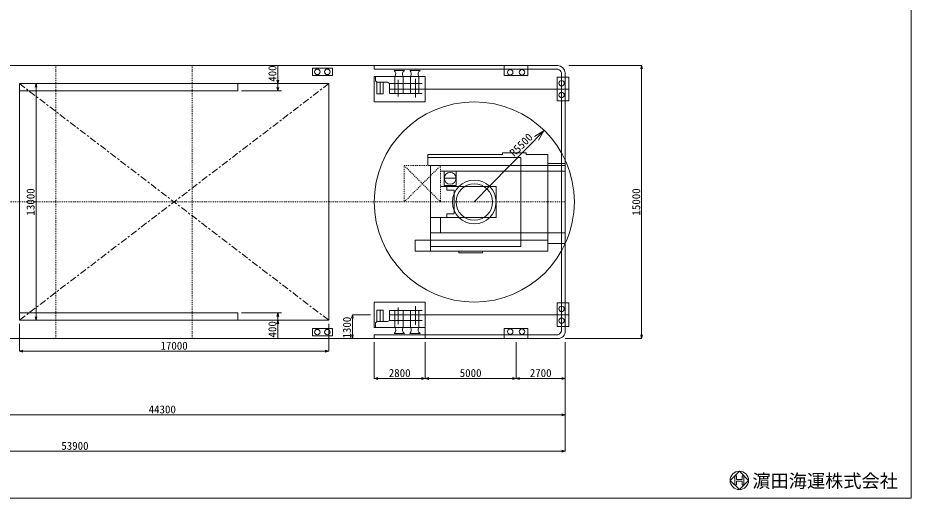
# Model space of a CAD drawing. Units: millimetres on the paper, scale 1:200. Extents: x 12 to 407, y 8 to 286.
# Drawn here: x 161.4 to 406.9, y 7.8 to 139.8 of the extents above; entities that cross this region are included whole.
import ezdxf
from ezdxf.enums import TextEntityAlignment as Align

# ---------------------------------------------------------------- set-up
doc = ezdxf.new("R2010")
doc.units = ezdxf.units.MM
doc.linetypes.add('USER1', pattern=[0.5, 0.25, -0.25])
doc.linetypes.add('USER2', pattern=[3.501, 1.842, -0.553, 0.553, -0.553])
doc.layers.add('画層0', color=7, linetype='Continuous', lineweight=13)
doc.styles.add('ＭＳ ゴシック', font='')
doc.styles.get('ＭＳ ゴシック').set_extended_font_data('MS Gothic')

msp = doc.modelspace()

# ---------------------------------------------------------------- linework, layer by layer
at = {"layer": '画層0'}
for p, q in [((406.925, 285.594), (406.925, 7.839)), ((309.861, 126.716), (118.598, 126.716)), ((232.861, 121.716), (232.861, 126.716)), ((247.861, 125.966), (242.361, 125.966)), ((242.361, 125.966), (242.361, 123.966)), ((247.861, 125.966), (247.861, 123.966)), ((259.361, 125.716), (259.361, 126.716)), ((309.861, 125.716), (259.361, 125.716)), ((264.838, 125.317), (267.712, 125.317)), ((269.137, 125.317), (272.011, 125.317)), ((295.111, 123.966), (295.111, 126.716)), ((301.611, 123.966), (301.611, 126.716)), ((312.861, 126.716), (332.861, 126.716)), ((332.861, 126.716), (332.602, 125.75)), ((332.861, 51.716), (332.861, 126.716)), ((332.861, 126.716), (333.12, 125.75)), ((247.861, 123.966), (242.361, 123.966)), ((273.361, 123.716), (259.361, 123.716)), ((259.361, 123.716), (259.361, 116.716)), ((259.721, 122.454), (259.721, 123.716)), ((265.034, 119.053), (265.034, 123.716)), ((265.918, 118.217), (265.918, 122.762)), ((267.294, 119.053), (267.294, 123.716)), ((269.333, 121.804), (269.333, 123.716)), ((270.684, 117.873), (270.684, 123.008)), ((271.618, 121.804), (271.618, 123.716)), ((273.361, 123.716), (273.361, 116.716)), ((301.611, 123.966), (295.111, 123.966)), ((312.861, 123.466), (309.611, 123.466)), ((309.611, 123.466), (309.611, 116.966)), ((310.861, 124.695), (310.861, 53.716)), ((311.861, 124.716), (311.861, 53.581)), ((312.861, 123.466), (312.861, 116.966)), ((161.861, 121.716), (161.861, 56.716)), ((246.861, 121.716), (161.861, 121.716)), ((161.861, 121.716), (166.413, 121.716)), ((166.413, 121.716), (166.154, 120.75)), ((166.413, 121.716), (166.413, 56.716)), ((166.413, 121.716), (166.672, 120.75)), ((221.861, 121.716), (221.861, 119.716)), ((221.861, 121.716), (230.045, 121.716)), ((232.861, 121.716), (232.602, 122.682)), ((232.861, 119.716), (232.602, 120.682)), ((232.861, 121.716), (233.12, 122.682)), ((232.861, 119.716), (232.861, 121.716)), ((232.861, 119.716), (233.12, 120.682)), ((246.861, 121.716), (246.861, 56.716)), ((260.047, 122.099), (259.721, 122.454)), ((260.047, 122.099), (262.995, 122.099)), ((260.047, 118.905), (260.047, 122.099)), ((260.956, 118.905), (260.956, 122.099)), ((261.865, 118.905), (261.865, 122.099)), ((263.536, 121.804), (262.995, 122.099)), ((272.56, 121.804), (263.536, 121.804)), ((263.536, 119.053), (263.536, 121.804)), ((269.333, 119.053), (269.333, 121.804)), ((271.618, 119.053), (271.618, 121.804)), ((221.861, 119.716), (161.861, 119.716)), ((222.861, 119.716), (232.861, 119.716)), ((232.861, 119.716), (233.861, 119.716)), ((261.865, 118.905), (260.047, 118.905)), ((312.861, 120.216), (263.536, 120.216)), ((272.56, 119.053), (263.536, 119.053)), ((273.361, 116.716), (259.361, 116.716)), ((312.861, 116.966), (309.611, 116.966)), ((286.861, 89.216), (305.975, 108.768)), ((305.975, 108.768), (303.394, 107.239)), ((305.975, 108.768), (304.504, 106.154)), ((274.111, 102.216), (274.111, 99.216)), ((294.611, 102.216), (274.111, 102.216)), ((299.611, 101.466), (274.111, 101.466)), ((301.111, 102.716), (294.611, 102.716)), ((294.611, 102.716), (294.611, 102.216)), ((299.611, 101.466), (299.611, 76.966)), ((301.111, 102.716), (301.111, 102.216)), ((307.111, 102.216), (301.111, 102.216)), ((307.111, 102.216), (307.111, 75.716)), ((311.861, 99.216), (274.111, 99.216)), ((274.861, 99.216), (274.861, 75.716)), ((311.861, 99.742), (307.111, 99.742)), ((311.861, 97.716), (277.611, 97.716)), ((278.611, 97.716), (278.611, 93.716)), ((281.861, 97.716), (281.861, 93.716)), ((292.861, 93.466), (277.611, 93.466)), ((278.611, 95.716), (281.861, 95.716)), ((281.861, 93.716), (278.611, 93.716)), ((279.361, 93.466), (279.361, 92.466)), ((292.861, 93.466), (292.861, 84.966)), ((281.361, 92.466), (279.361, 92.466)), ((281.361, 92.466), (281.361, 85.966)), ((281.361, 85.966), (279.361, 85.966)), ((279.361, 85.966), (279.361, 84.966)), ((292.861, 84.966), (274.861, 84.966)), ((277.611, 84.966), (277.611, 80.716)), ((270.611, 78.716), (270.611, 75.716)), ((307.111, 78.716), (270.611, 78.716)), ((311.861, 80.716), (274.861, 80.716)), ((299.611, 76.966), (274.861, 76.966)), ((311.861, 77.76), (307.111, 77.76)), ((307.111, 75.716), (270.611, 75.716)), ((282.611, 75.716), (282.611, 75.216)), ((289.111, 75.216), (282.611, 75.216)), ((289.111, 75.716), (289.111, 75.216)), ((259.361, 54.716), (259.361, 61.716)), ((273.361, 61.716), (259.361, 61.716)), ((273.361, 51.716), (273.361, 61.716)), ((312.861, 61.466), (309.611, 61.466)), ((309.611, 61.466), (309.611, 54.966)), ((312.861, 61.466), (312.861, 54.966)), ((261.865, 59.527), (260.047, 59.527)), ((260.047, 59.527), (260.047, 56.334)), ((260.956, 59.527), (260.956, 56.334)), ((261.865, 59.527), (261.865, 56.334)), ((272.56, 59.38), (263.536, 59.38)), ((263.536, 59.38), (263.536, 56.629)), ((265.034, 59.38), (265.034, 54.716)), ((265.918, 60.215), (265.918, 55.671)), ((267.294, 59.38), (267.294, 54.716)), ((269.333, 59.38), (269.333, 56.629)), ((270.684, 60.559), (270.684, 55.425)), ((271.618, 59.38), (271.618, 56.629)), ((221.861, 58.716), (161.861, 58.716)), ((246.861, 56.716), (161.861, 56.716)), ((161.861, 56.716), (166.413, 56.716)), ((166.413, 56.716), (166.154, 57.682)), ((166.413, 56.716), (166.672, 57.682)), ((221.861, 58.716), (221.861, 56.716)), ((221.861, 56.716), (230.045, 56.716)), ((222.861, 58.716), (232.861, 58.716)), ((232.861, 58.716), (232.602, 57.75)), ((232.861, 56.716), (232.602, 55.75)), ((232.861, 58.716), (233.861, 58.716)), ((232.861, 58.716), (232.861, 56.716)), ((232.861, 58.716), (233.12, 57.75)), ((232.861, 56.716), (232.861, 51.716)), ((232.861, 56.716), (233.12, 55.75)), ((253.361, 58.216), (253.102, 57.25)), ((258.361, 58.216), (253.361, 58.216)), ((253.361, 58.216), (253.361, 51.716)), ((253.361, 58.216), (253.62, 57.25)), ((263.536, 56.629), (262.995, 56.334)), ((312.861, 58.216), (263.536, 58.216)), ((272.56, 56.629), (263.536, 56.629)), ((269.333, 56.629), (269.333, 54.716)), ((271.618, 56.629), (271.618, 54.716)), ((161.861, 55.716), (161.861, 48.216)), ((247.861, 54.466), (242.361, 54.466)), ((242.361, 54.466), (242.361, 52.466)), ((246.861, 55.716), (246.861, 48.216)), ((247.861, 54.466), (247.861, 52.466)), ((273.361, 54.716), (259.361, 54.716)), ((260.047, 56.334), (259.721, 55.978)), ((259.721, 55.978), (259.721, 54.716)), ((260.047, 56.334), (262.995, 56.334)), ((295.111, 51.716), (295.111, 54.466)), ((301.611, 54.466), (295.111, 54.466)), ((301.611, 51.716), (301.611, 54.466)), ((312.861, 54.966), (309.611, 54.966)), ((309.996, 51.716), (118.861, 51.716)), ((247.861, 52.466), (242.361, 52.466)), ((253.361, 51.716), (253.102, 52.682)), ((253.361, 51.716), (253.62, 52.682)), ((259.361, 51.716), (253.361, 51.716)), ((259.361, 51.716), (259.361, 52.716)), ((309.827, 52.716), (259.361, 52.716)), ((264.838, 53.116), (267.712, 53.116)), ((269.137, 53.116), (272.011, 53.116)), ((311.861, 51.716), (332.861, 51.716)), ((312.861, 51.716), (328.685, 51.716)), ((332.861, 51.716), (332.602, 52.682)), ((332.861, 51.716), (333.12, 52.682)), ((259.361, 50.716), (259.361, 40.716)), ((273.361, 50.716), (273.361, 40.716)), ((298.361, 50.716), (298.361, 40.716)), ((311.861, 50.716), (311.861, 40.716)), ((311.861, 50.716), (311.861, 30.716)), ((311.861, 50.716), (311.861, 20.716)), ((161.861, 48.216), (162.827, 48.475)), ((246.861, 48.216), (161.861, 48.216)), ((161.861, 48.216), (246.861, 48.216)), ((161.861, 48.216), (162.827, 47.957)), ((246.861, 48.216), (245.895, 48.475)), ((246.861, 48.216), (245.895, 47.957)), ((259.361, 40.716), (260.327, 40.975)), ((259.361, 40.716), (273.361, 40.716)), ((259.361, 40.716), (260.327, 40.457)), ((273.361, 40.716), (272.395, 40.975)), ((273.361, 40.716), (272.395, 40.457)), ((273.361, 40.716), (274.327, 40.975)), ((273.361, 40.716), (298.361, 40.716)), ((273.361, 40.716), (274.327, 40.457)), ((298.361, 40.716), (297.395, 40.975)), ((298.361, 40.716), (297.395, 40.457)), ((298.361, 40.716), (299.327, 40.975)), ((298.361, 40.716), (311.861, 40.716)), ((298.361, 40.716), (299.327, 40.457)), ((311.861, 40.716), (310.895, 40.975)), ((311.861, 40.716), (310.895, 40.457)), ((90.361, 30.716), (311.861, 30.716)), ((311.861, 30.716), (310.895, 30.975)), ((311.861, 30.716), (310.895, 30.457)), ((42.361, 20.716), (311.861, 20.716)), ((311.861, 20.716), (310.895, 20.975)), ((311.861, 20.716), (310.895, 20.457)), ((357.179, 12.718), (359.71, 15.25)), ((359.71, 15.25), (362.241, 12.718)), ((359.71, 10.187), (357.179, 12.718)), ((358.444, 13.984), (358.444, 11.453)), ((358.444, 13.984), (358.95, 13.984)), ((358.95, 13.984), (358.95, 12.971)), ((358.95, 12.971), (360.469, 12.971)), ((358.95, 12.465), (360.469, 12.465)), ((358.95, 12.465), (358.95, 11.453)), ((362.241, 12.718), (359.71, 10.187)), ((360.469, 13.984), (360.975, 13.984)), ((360.469, 13.984), (360.469, 12.971)), ((360.469, 12.465), (360.469, 11.453)), ((360.975, 13.984), (360.975, 11.453)), ((358.444, 11.453), (358.95, 11.453)), ((360.469, 11.453), (360.975, 11.453)), ((406.925, 7.839), (11.797, 7.839))]:
    msp.add_line(p, q, dxfattribs=at)
at = {"layer": '画層0', "linetype": 'USER1'}
for p, q in [((171.861, 126.716), (171.861, 51.716)), ((209.361, 126.716), (209.361, 51.716)), ((267.611, 99.216), (267.611, 89.216)), ((267.611, 99.216), (277.611, 89.216)), ((277.611, 99.216), (267.611, 89.216)), ((267.611, 99.216), (274.111, 99.216)), ((277.611, 99.216), (277.611, 89.216)), ((311.861, 89.216), (42.361, 89.216)), ((311.861, 80.716), (274.861, 80.716))]:
    msp.add_line(p, q, dxfattribs=at)
at = {"layer": '画層0', "linetype": 'USER2'}
for p, q in [((246.861, 121.716), (161.861, 56.716)), ((161.861, 121.716), (246.861, 56.716))]:
    msp.add_line(p, q, dxfattribs=at)
at = {"layer": '画層0'}
for centre, radius in [((243.736, 124.966), 0.75), ((246.486, 124.966), 0.75), ((296.736, 124.841), 0.75), ((299.986, 124.841), 0.75), ((310.861, 121.841), 0.75), ((310.861, 118.591), 0.75), ((286.861, 89.216), 27.5), ((280.236, 95.716), 1.625), ((286.861, 89.216), 6), ((286.861, 89.216), 5), ((310.861, 59.841), 0.75), ((310.861, 56.591), 0.75), ((243.736, 53.466), 0.75), ((246.486, 53.466), 0.75), ((296.736, 53.591), 0.75), ((299.986, 53.591), 0.75), ((359.71, 12.718), 2.531)]:
    msp.add_circle(centre, radius, dxfattribs=at)
for centre, radius, start, end in [((264.104, 124.414), 1.163, 323.10069, 50.89976), ((268.168, 124.356), 1.063, 115.39686, 217.00815), ((268.403, 124.414), 1.163, 323.10069, 50.89976), ((272.467, 124.356), 1.063, 115.39686, 217.00815), ((309.577, 124.432), 2.301, 7.08341, 82.91659), ((308.905, 123.76), 2.177, 26.04843, 63.95157), ((264.104, 54.018), 1.163, 309.10024, 36.89931), ((268.168, 54.076), 1.063, 142.99185, 244.60314), ((268.403, 54.018), 1.163, 309.10024, 36.89931), ((272.467, 54.076), 1.063, 142.99185, 244.60314), ((309.929, 53.649), 1.934, 267.99685, 2.00315), ((309.107, 54.471), 1.91, 293.26721, 336.73279)]:
    msp.add_arc(centre, radius, start, end, dxfattribs=at)

# ---------------------------------------------------------------- texts
at = {"layer": '画層0', "style": 'ＭＳ ゴシック'}
for s, p in [('400', (231.361, 124.48)), ('13000', (164.913, 89.216)), ('15000', (331.361, 89.216)), ('1300', (251.861, 54.683)), ('400', (231.361, 54.216))]:
    msp.add_text(s, height=2.199, rotation=90, dxfattribs=at).set_placement(p, align=Align.MIDDLE_CENTER)
msp.add_text('R5500', height=2.199, rotation=45, dxfattribs=at).set_placement((300.981, 103.66), align=Align.BOTTOM_CENTER)
for s, p in [('17000', (204.361, 49.716)), ('2800', (266.361, 42.216)), ('5000', (285.861, 42.216)), ('2700', (305.111, 42.216)), ('44300', (201.111, 32.216)), ('53900', (177.111, 22.216))]:
    msp.add_text(s, height=2.199, dxfattribs=at).set_placement(p, align=Align.MIDDLE_CENTER)
msp.add_text('濵田海運株式会社', height=3.666, dxfattribs=at).set_placement((363.283, 12.562), align=Align.MIDDLE_LEFT)

doc.saveas('drawing.dxf')
